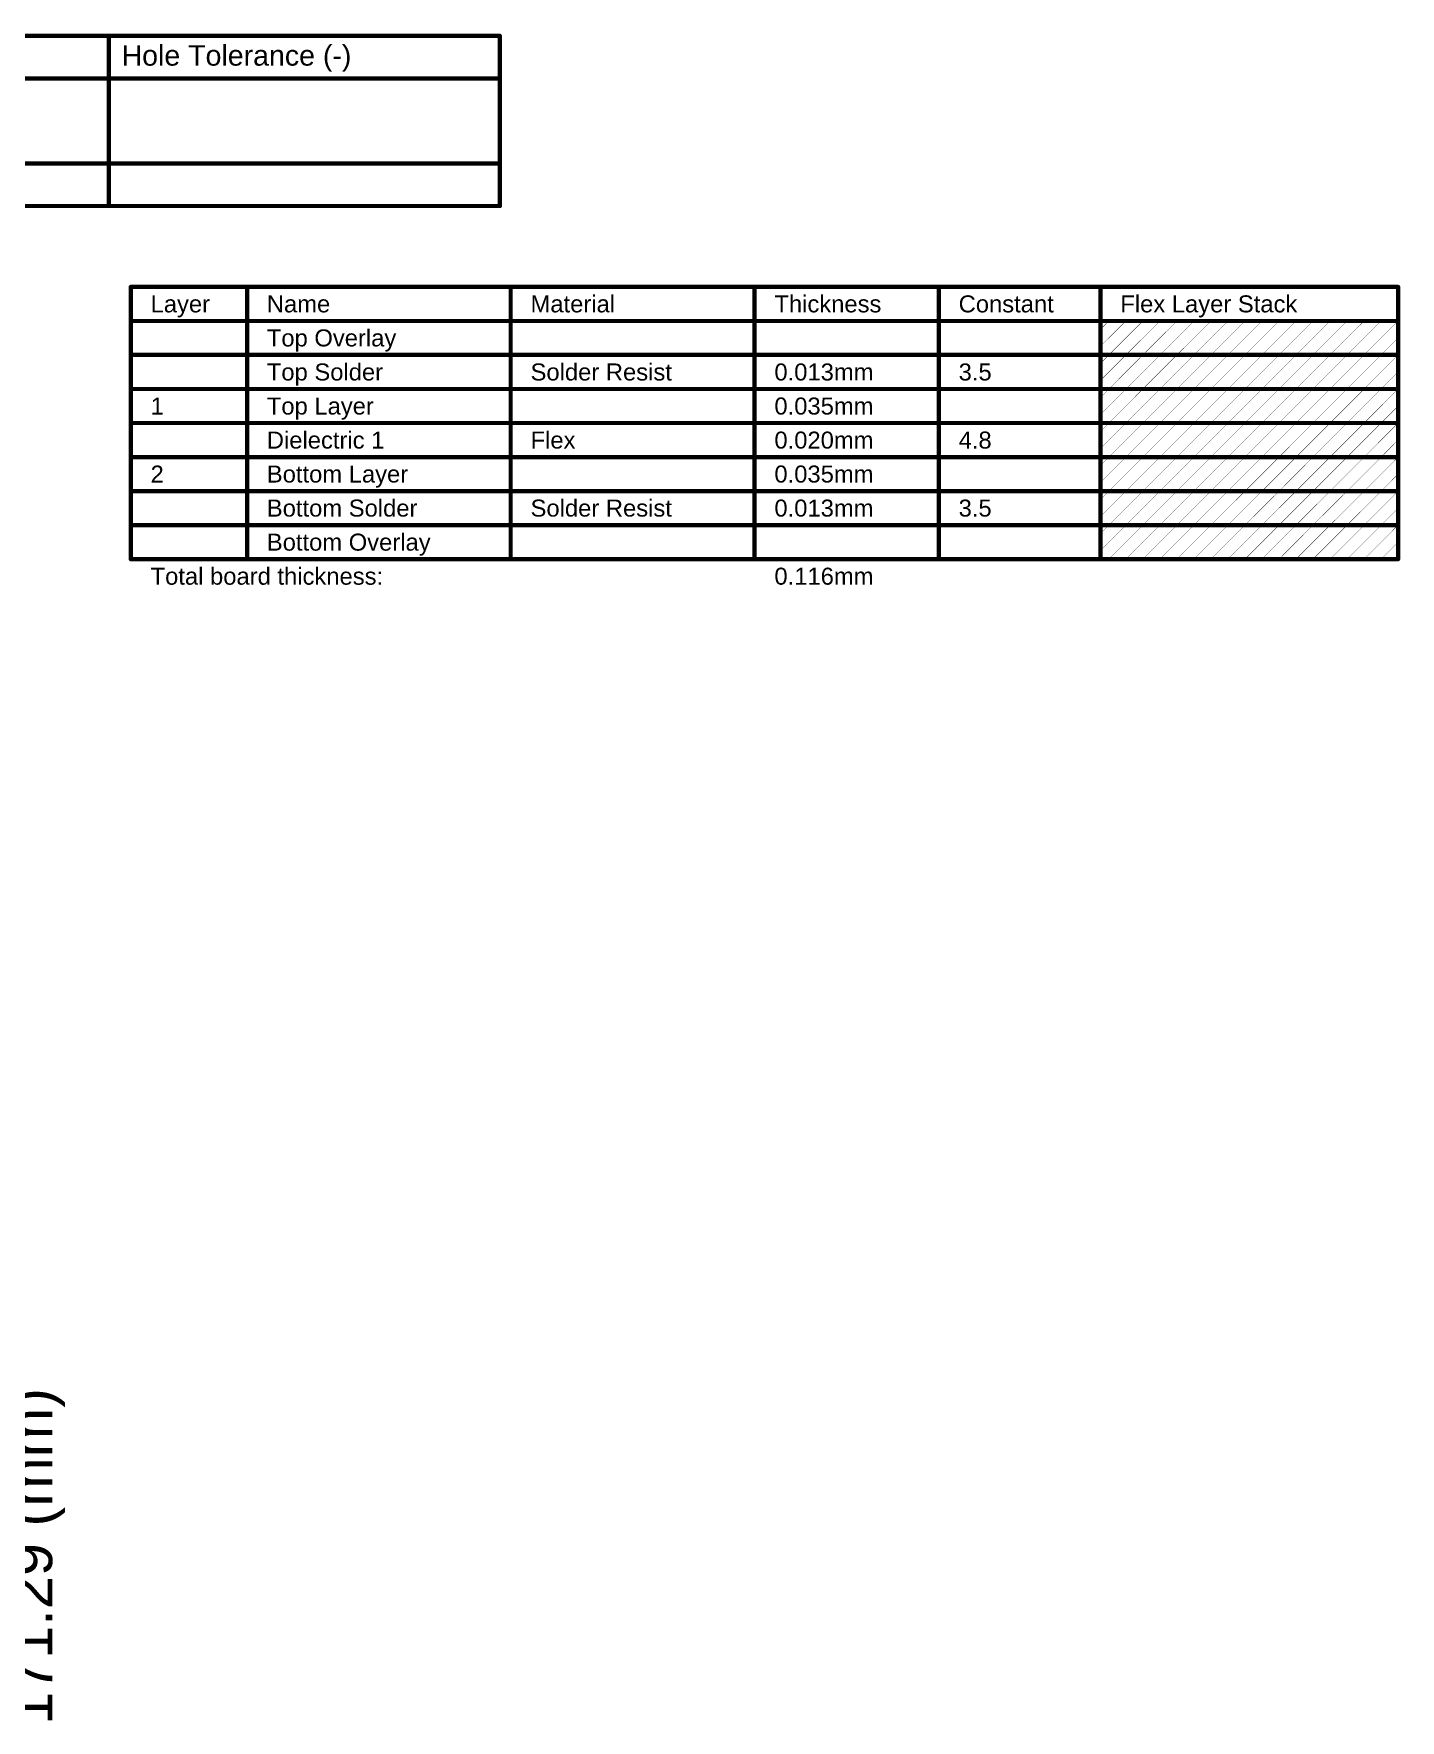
# Model space of a CAD drawing. Header units: inches. Extents: x -17 to 349, y -40 to 215.
# Drawn here: x 226.2 to 348.6, y 64.2 to 215.3 of the extents above; entities that cross this region are included whole.
import ezdxf

# ---------------------------------------------------------------- set-up
doc = ezdxf.new("R2010")
doc.units = ezdxf.units.IN
for name, color, linetype in [('Dimension', 6, 'Continuous'), ('Drill Drawing', 1, 'Continuous'), ('Fabrication', 76, 'Continuous')]:
    doc.layers.add(name, color=color, linetype=linetype)
doc.styles.add('Arial', font='', dxfattribs={"height": 0.2})
doc.styles.get('Arial').set_extended_font_data('Arial')

msp = doc.modelspace()

# ---------------------------------------------------------------- linework, layer by layer
at = {"layer": 'Drill Drawing', "const_width": 0.381}
for points in [[(-1.87, 215.09), (267.9, 215.09)], [(232.89, 199.85), (232.89, 215.09)], [(267.9, 199.85), (267.9, 215.09)], [(-1.87, 211.28), (267.9, 211.28)], [(-1.87, 203.66), (267.9, 203.66)], [(-1.87, 199.85), (267.9, 199.85)]]:
    msp.add_lwpolyline(points, dxfattribs=at)
at = {"layer": 'Drill Drawing', "const_width": 0.191}
for points in [[(232.79, 215.09, 1), (232.98, 215.09, 1)], [(267.81, 215.09, 1), (268, 215.09, 1)], [(267.81, 215.09, 1), (268, 215.09, 1)], [(267.81, 211.28, 1), (268, 211.28, 1)], [(267.81, 203.66, 1), (268, 203.66, 1)], [(232.79, 199.85, 1), (232.98, 199.85, 1)], [(267.81, 199.85, 1), (268, 199.85, 1)], [(267.81, 199.85, 1), (268, 199.85, 1)]]:
    msp.add_lwpolyline(points, format="xyb", close=True, dxfattribs=at)
at = {"layer": 'Fabrication'}
for points, const_width in [([(234.86, 192.6), (348.36, 192.6)], 0.381), ([(234.86, 168.22), (234.86, 192.6)], 0.381), ([(245.27, 168.22), (245.27, 192.6)], 0.381), ([(268.88, 168.22), (268.88, 192.6)], 0.381), ([(290.72, 168.22), (290.72, 192.6)], 0.381), ([(307.23, 168.22), (307.23, 192.6)], 0.381), ([(321.7, 168.22), (321.7, 192.6)], 0.381), ([(348.36, 168.22), (348.36, 192.6)], 0.381), ([(234.86, 189.55), (348.36, 189.55)], 0.381), ([(321.7, 187.28), (323.98, 189.55)], 0.0254), ([(321.7, 188.8), (322.46, 189.55)], 0.0254), ([(322.46, 186.51), (325.5, 189.55)], 0.0254), ([(323.98, 186.51), (327.03, 189.55)], 0.0254), ([(325.5, 186.51), (328.55, 189.55)], 0.0254), ([(327.03, 186.51), (330.08, 189.55)], 0.0254), ([(328.55, 186.51), (331.6, 189.55)], 0.0254), ([(330.08, 186.51), (333.12, 189.55)], 0.0254), ([(331.6, 186.51), (334.65, 189.55)], 0.0254), ([(333.12, 186.51), (336.17, 189.55)], 0.0254), ([(334.65, 186.51), (337.7, 189.55)], 0.0254), ([(336.17, 186.51), (339.22, 189.55)], 0.0254), ([(337.7, 186.51), (340.74, 189.55)], 0.0254), ([(339.22, 186.51), (342.27, 189.55)], 0.0254), ([(340.74, 186.51), (343.79, 189.55)], 0.0254), ([(342.27, 186.51), (345.32, 189.55)], 0.0254), ([(343.79, 186.51), (346.84, 189.55)], 0.0254), ([(345.32, 186.51), (348.36, 189.55)], 0.0254), ([(346.84, 186.51), (348.36, 188.03)], 0.0254), ([(234.86, 186.51), (245.27, 186.51)], 0.381), ([(245.27, 186.51), (268.88, 186.51)], 0.381), ([(268.88, 186.51), (290.72, 186.51)], 0.381), ([(290.72, 186.51), (307.23, 186.51)], 0.381), ([(307.23, 186.51), (321.7, 186.51)], 0.381), ([(321.7, 186.51), (348.36, 186.51)], 0.381), ([(321.7, 184.23), (323.98, 186.51)], 0.0254), ([(321.7, 185.75), (322.46, 186.51)], 0.0254), ([(322.46, 183.46), (325.5, 186.51)], 0.0254), ([(323.98, 183.46), (327.03, 186.51)], 0.0254), ([(325.5, 183.46), (328.55, 186.51)], 0.0254), ([(327.03, 183.46), (330.08, 186.51)], 0.0254), ([(328.55, 183.46), (331.6, 186.51)], 0.0254), ([(330.08, 183.46), (333.12, 186.51)], 0.0254), ([(331.6, 183.46), (334.65, 186.51)], 0.0254), ([(333.12, 183.46), (336.17, 186.51)], 0.0254), ([(334.65, 183.46), (337.7, 186.51)], 0.0254), ([(336.17, 183.46), (339.22, 186.51)], 0.0254), ([(337.7, 183.46), (340.74, 186.51)], 0.0254), ([(339.22, 183.46), (342.27, 186.51)], 0.0254), ([(340.74, 183.46), (343.79, 186.51)], 0.0254), ([(342.27, 183.46), (345.32, 186.51)], 0.0254), ([(343.79, 183.46), (346.84, 186.51)], 0.0254), ([(345.32, 183.46), (348.36, 186.51)], 0.0254), ([(346.84, 183.46), (348.36, 184.98)], 0.0254), ([(234.86, 183.46), (245.27, 183.46)], 0.381), ([(245.27, 183.46), (268.88, 183.46)], 0.381), ([(268.88, 183.46), (290.72, 183.46)], 0.381), ([(290.72, 183.46), (307.23, 183.46)], 0.381), ([(307.23, 183.46), (321.7, 183.46)], 0.381), ([(321.7, 183.46), (348.36, 183.46)], 0.381), ([(321.7, 181.18), (323.98, 183.46)], 0.0254), ([(321.7, 182.7), (322.46, 183.46)], 0.0254), ([(322.46, 180.41), (325.5, 183.46)], 0.0254), ([(323.98, 180.41), (327.03, 183.46)], 0.0254), ([(325.5, 180.41), (328.55, 183.46)], 0.0254), ([(327.03, 180.41), (330.08, 183.46)], 0.0254), ([(328.55, 180.41), (331.6, 183.46)], 0.0254), ([(330.08, 180.41), (333.12, 183.46)], 0.0254), ([(331.6, 180.41), (334.65, 183.46)], 0.0254), ([(333.12, 180.41), (336.17, 183.46)], 0.0254), ([(334.65, 180.41), (337.7, 183.46)], 0.0254), ([(336.17, 180.41), (339.22, 183.46)], 0.0254), ([(337.7, 180.41), (340.74, 183.46)], 0.0254), ([(339.22, 180.41), (342.27, 183.46)], 0.0254), ([(340.74, 180.41), (343.79, 183.46)], 0.0254), ([(342.27, 180.41), (345.32, 183.46)], 0.0254), ([(343.79, 180.41), (346.84, 183.46)], 0.0254), ([(345.32, 180.41), (348.36, 183.46)], 0.0254), ([(346.84, 180.41), (348.36, 181.93)], 0.0254), ([(234.86, 180.41), (245.27, 180.41)], 0.381), ([(245.27, 180.41), (268.88, 180.41)], 0.381), ([(268.88, 180.41), (290.72, 180.41)], 0.381), ([(290.72, 180.41), (307.23, 180.41)], 0.381), ([(307.23, 180.41), (321.7, 180.41)], 0.381), ([(321.7, 180.41), (348.36, 180.41)], 0.381), ([(321.7, 178.13), (323.98, 180.41)], 0.0254), ([(321.7, 179.66), (322.46, 180.41)], 0.0254), ([(322.46, 177.36), (325.5, 180.41)], 0.0254), ([(323.98, 177.36), (327.03, 180.41)], 0.0254), ([(325.5, 177.36), (328.55, 180.41)], 0.0254), ([(327.03, 177.36), (330.08, 180.41)], 0.0254), ([(328.55, 177.36), (331.6, 180.41)], 0.0254), ([(330.08, 177.36), (333.12, 180.41)], 0.0254), ([(331.6, 177.36), (334.65, 180.41)], 0.0254), ([(333.12, 177.36), (336.17, 180.41)], 0.0254), ([(334.65, 177.36), (337.7, 180.41)], 0.0254), ([(336.17, 177.36), (339.22, 180.41)], 0.0254), ([(337.7, 177.36), (340.74, 180.41)], 0.0254), ([(339.22, 177.36), (342.27, 180.41)], 0.0254), ([(340.74, 177.36), (343.79, 180.41)], 0.0254), ([(342.27, 177.36), (345.32, 180.41)], 0.0254), ([(343.79, 177.36), (346.84, 180.41)], 0.0254), ([(345.32, 177.36), (348.36, 180.41)], 0.0254), ([(346.84, 177.36), (348.36, 178.89)], 0.0254), ([(234.86, 177.36), (245.27, 177.36)], 0.381), ([(245.27, 177.36), (268.88, 177.36)], 0.381), ([(268.88, 177.36), (290.72, 177.36)], 0.381), ([(290.72, 177.36), (307.23, 177.36)], 0.381), ([(307.23, 177.36), (321.7, 177.36)], 0.381), ([(321.7, 177.36), (348.36, 177.36)], 0.381), ([(321.7, 175.08), (323.98, 177.36)], 0.0254), ([(321.7, 176.61), (322.46, 177.36)], 0.0254), ([(322.46, 174.31), (325.5, 177.36)], 0.0254), ([(323.98, 174.31), (327.03, 177.36)], 0.0254), ([(325.5, 174.31), (328.55, 177.36)], 0.0254), ([(327.03, 174.31), (330.08, 177.36)], 0.0254), ([(328.55, 174.31), (331.6, 177.36)], 0.0254), ([(330.08, 174.31), (333.12, 177.36)], 0.0254), ([(331.6, 174.31), (334.65, 177.36)], 0.0254), ([(333.12, 174.31), (336.17, 177.36)], 0.0254), ([(334.65, 174.31), (337.7, 177.36)], 0.0254), ([(336.17, 174.31), (339.22, 177.36)], 0.0254), ([(337.7, 174.31), (340.74, 177.36)], 0.0254), ([(339.22, 174.31), (342.27, 177.36)], 0.0254), ([(340.74, 174.31), (343.79, 177.36)], 0.0254), ([(342.27, 174.31), (345.32, 177.36)], 0.0254), ([(343.79, 174.31), (346.84, 177.36)], 0.0254), ([(345.32, 174.31), (348.36, 177.36)], 0.0254), ([(346.84, 174.31), (348.36, 175.84)], 0.0254), ([(234.86, 174.31), (245.27, 174.31)], 0.381), ([(245.27, 174.31), (268.88, 174.31)], 0.381), ([(268.88, 174.31), (290.72, 174.31)], 0.381), ([(290.72, 174.31), (307.23, 174.31)], 0.381), ([(307.23, 174.31), (321.7, 174.31)], 0.381), ([(321.7, 174.31), (348.36, 174.31)], 0.381), ([(321.7, 172.04), (323.98, 174.31)], 0.0254), ([(321.7, 173.56), (322.46, 174.31)], 0.0254), ([(322.46, 171.27), (325.5, 174.31)], 0.0254), ([(323.98, 171.27), (327.03, 174.31)], 0.0254), ([(325.5, 171.27), (328.55, 174.31)], 0.0254), ([(327.03, 171.27), (330.08, 174.31)], 0.0254), ([(328.55, 171.27), (331.6, 174.31)], 0.0254), ([(330.08, 171.27), (333.12, 174.31)], 0.0254), ([(331.6, 171.27), (334.65, 174.31)], 0.0254), ([(333.12, 171.27), (336.17, 174.31)], 0.0254), ([(334.65, 171.27), (337.7, 174.31)], 0.0254), ([(336.17, 171.27), (339.22, 174.31)], 0.0254), ([(337.7, 171.27), (340.74, 174.31)], 0.0254), ([(339.22, 171.27), (342.27, 174.31)], 0.0254), ([(340.74, 171.27), (343.79, 174.31)], 0.0254), ([(342.27, 171.27), (345.32, 174.31)], 0.0254), ([(343.79, 171.27), (346.84, 174.31)], 0.0254), ([(345.32, 171.27), (348.36, 174.31)], 0.0254), ([(346.84, 171.27), (348.36, 172.79)], 0.0254), ([(234.86, 171.27), (245.27, 171.27)], 0.381), ([(245.27, 171.27), (268.88, 171.27)], 0.381), ([(268.88, 171.27), (290.72, 171.27)], 0.381), ([(290.72, 171.27), (307.23, 171.27)], 0.381), ([(307.23, 171.27), (321.7, 171.27)], 0.381), ([(321.7, 171.27), (348.36, 171.27)], 0.381), ([(321.7, 168.99), (323.98, 171.27)], 0.0254), ([(321.7, 170.51), (322.46, 171.27)], 0.0254), ([(322.46, 168.22), (325.5, 171.27)], 0.0254), ([(323.98, 168.22), (327.03, 171.27)], 0.0254), ([(325.5, 168.22), (328.55, 171.27)], 0.0254), ([(327.03, 168.22), (330.08, 171.27)], 0.0254), ([(328.55, 168.22), (331.6, 171.27)], 0.0254), ([(330.08, 168.22), (333.12, 171.27)], 0.0254), ([(331.6, 168.22), (334.65, 171.27)], 0.0254), ([(333.12, 168.22), (336.17, 171.27)], 0.0254), ([(334.65, 168.22), (337.7, 171.27)], 0.0254), ([(336.17, 168.22), (339.22, 171.27)], 0.0254), ([(337.7, 168.22), (340.74, 171.27)], 0.0254), ([(339.22, 168.22), (342.27, 171.27)], 0.0254), ([(340.74, 168.22), (343.79, 171.27)], 0.0254), ([(342.27, 168.22), (345.32, 171.27)], 0.0254), ([(343.79, 168.22), (346.84, 171.27)], 0.0254), ([(345.32, 168.22), (348.36, 171.27)], 0.0254), ([(346.84, 168.22), (348.36, 169.74)], 0.0254), ([(234.86, 168.22), (245.27, 168.22)], 0.381), ([(245.27, 168.22), (268.88, 168.22)], 0.381), ([(268.88, 168.22), (290.72, 168.22)], 0.381), ([(290.72, 168.22), (307.23, 168.22)], 0.381), ([(307.23, 168.22), (321.7, 168.22)], 0.381), ([(321.7, 168.22), (348.36, 168.22)], 0.381)]:
    msp.add_lwpolyline(points, dxfattribs=dict(at, const_width=const_width))
for points, const_width in [([(234.76, 192.6, 1), (234.95, 192.6, 1)], 0.191), ([(234.76, 192.6, 1), (234.95, 192.6, 1)], 0.191), ([(245.17, 192.6, 1), (245.36, 192.6, 1)], 0.191), ([(268.79, 192.6, 1), (268.98, 192.6, 1)], 0.191), ([(290.63, 192.6, 1), (290.82, 192.6, 1)], 0.191), ([(307.13, 192.6, 1), (307.32, 192.6, 1)], 0.191), ([(321.61, 192.6, 1), (321.8, 192.6, 1)], 0.191), ([(348.27, 192.6, 1), (348.46, 192.6, 1)], 0.191), ([(348.27, 192.6, 1), (348.46, 192.6, 1)], 0.191), ([(234.76, 189.55, 1), (234.95, 189.55, 1)], 0.191), ([(322.45, 189.55, 1), (322.46, 189.55, 1)], 0.0127), ([(323.97, 189.55, 1), (323.99, 189.55, 1)], 0.0127), ([(325.5, 189.55, 1), (325.51, 189.55, 1)], 0.0127), ([(327.02, 189.55, 1), (327.03, 189.55, 1)], 0.0127), ([(328.54, 189.55, 1), (328.56, 189.55, 1)], 0.0127), ([(330.07, 189.55, 1), (330.08, 189.55, 1)], 0.0127), ([(331.59, 189.55, 1), (331.61, 189.55, 1)], 0.0127), ([(333.12, 189.55, 1), (333.13, 189.55, 1)], 0.0127), ([(334.64, 189.55, 1), (334.65, 189.55, 1)], 0.0127), ([(336.16, 189.55, 1), (336.18, 189.55, 1)], 0.0127), ([(337.69, 189.55, 1), (337.7, 189.55, 1)], 0.0127), ([(339.21, 189.55, 1), (339.23, 189.55, 1)], 0.0127), ([(340.74, 189.55, 1), (340.75, 189.55, 1)], 0.0127), ([(342.26, 189.55, 1), (342.27, 189.55, 1)], 0.0127), ([(343.78, 189.55, 1), (343.8, 189.55, 1)], 0.0127), ([(345.31, 189.55, 1), (345.32, 189.55, 1)], 0.0127), ([(346.83, 189.55, 1), (346.85, 189.55, 1)], 0.0127), ([(348.27, 189.55, 1), (348.46, 189.55, 1)], 0.191), ([(348.36, 189.55, 1), (348.37, 189.55, 1)], 0.0127), ([(321.69, 188.8, 1), (321.71, 188.8, 1)], 0.0127), ([(348.36, 188.03, 1), (348.37, 188.03, 1)], 0.0127), ([(234.76, 186.51, 1), (234.95, 186.51, 1)], 0.191), ([(245.17, 186.51, 1), (245.36, 186.51, 1)], 0.191), ([(245.17, 186.51, 1), (245.36, 186.51, 1)], 0.191), ([(268.79, 186.51, 1), (268.98, 186.51, 1)], 0.191), ([(268.79, 186.51, 1), (268.98, 186.51, 1)], 0.191), ([(290.63, 186.51, 1), (290.82, 186.51, 1)], 0.191), ([(290.63, 186.51, 1), (290.82, 186.51, 1)], 0.191), ([(307.13, 186.51, 1), (307.32, 186.51, 1)], 0.191), ([(307.13, 186.51, 1), (307.32, 186.51, 1)], 0.191), ([(321.61, 186.51, 1), (321.8, 186.51, 1)], 0.191), ([(321.61, 186.51, 1), (321.8, 186.51, 1)], 0.191), ([(321.69, 187.28, 1), (321.71, 187.28, 1)], 0.0127), ([(322.45, 186.51, 1), (322.46, 186.51, 1)], 0.0127), ([(322.45, 186.51, 1), (322.46, 186.51, 1)], 0.0127), ([(323.97, 186.51, 1), (323.99, 186.51, 1)], 0.0127), ([(323.97, 186.51, 1), (323.99, 186.51, 1)], 0.0127), ([(325.5, 186.51, 1), (325.51, 186.51, 1)], 0.0127), ([(325.5, 186.51, 1), (325.51, 186.51, 1)], 0.0127), ([(327.02, 186.51, 1), (327.03, 186.51, 1)], 0.0127), ([(327.02, 186.51, 1), (327.03, 186.51, 1)], 0.0127), ([(328.54, 186.51, 1), (328.56, 186.51, 1)], 0.0127), ([(328.54, 186.51, 1), (328.56, 186.51, 1)], 0.0127), ([(330.07, 186.51, 1), (330.08, 186.51, 1)], 0.0127), ([(330.07, 186.51, 1), (330.08, 186.51, 1)], 0.0127), ([(331.59, 186.51, 1), (331.61, 186.51, 1)], 0.0127), ([(331.59, 186.51, 1), (331.61, 186.51, 1)], 0.0127), ([(333.12, 186.51, 1), (333.13, 186.51, 1)], 0.0127), ([(333.12, 186.51, 1), (333.13, 186.51, 1)], 0.0127), ([(334.64, 186.51, 1), (334.65, 186.51, 1)], 0.0127), ([(334.64, 186.51, 1), (334.65, 186.51, 1)], 0.0127), ([(336.16, 186.51, 1), (336.18, 186.51, 1)], 0.0127), ([(336.16, 186.51, 1), (336.18, 186.51, 1)], 0.0127), ([(337.69, 186.51, 1), (337.7, 186.51, 1)], 0.0127), ([(337.69, 186.51, 1), (337.7, 186.51, 1)], 0.0127), ([(339.21, 186.51, 1), (339.23, 186.51, 1)], 0.0127), ([(339.21, 186.51, 1), (339.23, 186.51, 1)], 0.0127), ([(340.74, 186.51, 1), (340.75, 186.51, 1)], 0.0127), ([(340.74, 186.51, 1), (340.75, 186.51, 1)], 0.0127), ([(342.26, 186.51, 1), (342.27, 186.51, 1)], 0.0127), ([(342.26, 186.51, 1), (342.27, 186.51, 1)], 0.0127), ([(343.78, 186.51, 1), (343.8, 186.51, 1)], 0.0127), ([(343.78, 186.51, 1), (343.8, 186.51, 1)], 0.0127), ([(345.31, 186.51, 1), (345.32, 186.51, 1)], 0.0127), ([(345.31, 186.51, 1), (345.32, 186.51, 1)], 0.0127), ([(346.83, 186.51, 1), (346.85, 186.51, 1)], 0.0127), ([(346.83, 186.51, 1), (346.85, 186.51, 1)], 0.0127), ([(348.27, 186.51, 1), (348.46, 186.51, 1)], 0.191), ([(348.36, 186.51, 1), (348.37, 186.51, 1)], 0.0127), ([(321.69, 185.75, 1), (321.71, 185.75, 1)], 0.0127), ([(348.36, 184.98, 1), (348.37, 184.98, 1)], 0.0127), ([(234.76, 183.46, 1), (234.95, 183.46, 1)], 0.191), ([(245.17, 183.46, 1), (245.36, 183.46, 1)], 0.191), ([(245.17, 183.46, 1), (245.36, 183.46, 1)], 0.191), ([(268.79, 183.46, 1), (268.98, 183.46, 1)], 0.191), ([(268.79, 183.46, 1), (268.98, 183.46, 1)], 0.191), ([(290.63, 183.46, 1), (290.82, 183.46, 1)], 0.191), ([(290.63, 183.46, 1), (290.82, 183.46, 1)], 0.191), ([(307.13, 183.46, 1), (307.32, 183.46, 1)], 0.191), ([(307.13, 183.46, 1), (307.32, 183.46, 1)], 0.191), ([(321.61, 183.46, 1), (321.8, 183.46, 1)], 0.191), ([(321.61, 183.46, 1), (321.8, 183.46, 1)], 0.191), ([(321.69, 184.23, 1), (321.71, 184.23, 1)], 0.0127), ([(322.45, 183.46, 1), (322.46, 183.46, 1)], 0.0127), ([(322.45, 183.46, 1), (322.46, 183.46, 1)], 0.0127), ([(323.97, 183.46, 1), (323.99, 183.46, 1)], 0.0127), ([(323.97, 183.46, 1), (323.99, 183.46, 1)], 0.0127), ([(325.5, 183.46, 1), (325.51, 183.46, 1)], 0.0127), ([(325.5, 183.46, 1), (325.51, 183.46, 1)], 0.0127), ([(327.02, 183.46, 1), (327.03, 183.46, 1)], 0.0127), ([(327.02, 183.46, 1), (327.03, 183.46, 1)], 0.0127), ([(328.54, 183.46, 1), (328.56, 183.46, 1)], 0.0127), ([(328.54, 183.46, 1), (328.56, 183.46, 1)], 0.0127), ([(330.07, 183.46, 1), (330.08, 183.46, 1)], 0.0127), ([(330.07, 183.46, 1), (330.08, 183.46, 1)], 0.0127), ([(331.59, 183.46, 1), (331.61, 183.46, 1)], 0.0127), ([(331.59, 183.46, 1), (331.61, 183.46, 1)], 0.0127), ([(333.12, 183.46, 1), (333.13, 183.46, 1)], 0.0127), ([(333.12, 183.46, 1), (333.13, 183.46, 1)], 0.0127), ([(334.64, 183.46, 1), (334.65, 183.46, 1)], 0.0127), ([(334.64, 183.46, 1), (334.65, 183.46, 1)], 0.0127), ([(336.16, 183.46, 1), (336.18, 183.46, 1)], 0.0127), ([(336.16, 183.46, 1), (336.18, 183.46, 1)], 0.0127), ([(337.69, 183.46, 1), (337.7, 183.46, 1)], 0.0127), ([(337.69, 183.46, 1), (337.7, 183.46, 1)], 0.0127), ([(339.21, 183.46, 1), (339.23, 183.46, 1)], 0.0127), ([(339.21, 183.46, 1), (339.23, 183.46, 1)], 0.0127), ([(340.74, 183.46, 1), (340.75, 183.46, 1)], 0.0127), ([(340.74, 183.46, 1), (340.75, 183.46, 1)], 0.0127), ([(342.26, 183.46, 1), (342.27, 183.46, 1)], 0.0127), ([(342.26, 183.46, 1), (342.27, 183.46, 1)], 0.0127), ([(343.78, 183.46, 1), (343.8, 183.46, 1)], 0.0127), ([(343.78, 183.46, 1), (343.8, 183.46, 1)], 0.0127), ([(345.31, 183.46, 1), (345.32, 183.46, 1)], 0.0127), ([(345.31, 183.46, 1), (345.32, 183.46, 1)], 0.0127), ([(346.83, 183.46, 1), (346.85, 183.46, 1)], 0.0127), ([(346.83, 183.46, 1), (346.85, 183.46, 1)], 0.0127), ([(348.27, 183.46, 1), (348.46, 183.46, 1)], 0.191), ([(348.36, 183.46, 1), (348.37, 183.46, 1)], 0.0127), ([(321.69, 182.7, 1), (321.71, 182.7, 1)], 0.0127), ([(348.36, 181.93, 1), (348.37, 181.93, 1)], 0.0127), ([(234.76, 180.41, 1), (234.95, 180.41, 1)], 0.191), ([(245.17, 180.41, 1), (245.36, 180.41, 1)], 0.191), ([(245.17, 180.41, 1), (245.36, 180.41, 1)], 0.191), ([(268.79, 180.41, 1), (268.98, 180.41, 1)], 0.191), ([(268.79, 180.41, 1), (268.98, 180.41, 1)], 0.191), ([(290.63, 180.41, 1), (290.82, 180.41, 1)], 0.191), ([(290.63, 180.41, 1), (290.82, 180.41, 1)], 0.191), ([(307.13, 180.41, 1), (307.32, 180.41, 1)], 0.191), ([(307.13, 180.41, 1), (307.32, 180.41, 1)], 0.191), ([(321.61, 180.41, 1), (321.8, 180.41, 1)], 0.191), ([(321.61, 180.41, 1), (321.8, 180.41, 1)], 0.191), ([(321.69, 181.18, 1), (321.71, 181.18, 1)], 0.0127), ([(322.45, 180.41, 1), (322.46, 180.41, 1)], 0.0127), ([(322.45, 180.41, 1), (322.46, 180.41, 1)], 0.0127), ([(323.97, 180.41, 1), (323.99, 180.41, 1)], 0.0127), ([(323.97, 180.41, 1), (323.99, 180.41, 1)], 0.0127), ([(325.5, 180.41, 1), (325.51, 180.41, 1)], 0.0127), ([(325.5, 180.41, 1), (325.51, 180.41, 1)], 0.0127), ([(327.02, 180.41, 1), (327.03, 180.41, 1)], 0.0127), ([(327.02, 180.41, 1), (327.03, 180.41, 1)], 0.0127), ([(328.54, 180.41, 1), (328.56, 180.41, 1)], 0.0127), ([(328.54, 180.41, 1), (328.56, 180.41, 1)], 0.0127), ([(330.07, 180.41, 1), (330.08, 180.41, 1)], 0.0127), ([(330.07, 180.41, 1), (330.08, 180.41, 1)], 0.0127), ([(331.59, 180.41, 1), (331.61, 180.41, 1)], 0.0127), ([(331.59, 180.41, 1), (331.61, 180.41, 1)], 0.0127), ([(333.12, 180.41, 1), (333.13, 180.41, 1)], 0.0127), ([(333.12, 180.41, 1), (333.13, 180.41, 1)], 0.0127), ([(334.64, 180.41, 1), (334.65, 180.41, 1)], 0.0127), ([(334.64, 180.41, 1), (334.65, 180.41, 1)], 0.0127), ([(336.16, 180.41, 1), (336.18, 180.41, 1)], 0.0127), ([(336.16, 180.41, 1), (336.18, 180.41, 1)], 0.0127), ([(337.69, 180.41, 1), (337.7, 180.41, 1)], 0.0127), ([(337.69, 180.41, 1), (337.7, 180.41, 1)], 0.0127), ([(339.21, 180.41, 1), (339.23, 180.41, 1)], 0.0127), ([(339.21, 180.41, 1), (339.23, 180.41, 1)], 0.0127), ([(340.74, 180.41, 1), (340.75, 180.41, 1)], 0.0127), ([(340.74, 180.41, 1), (340.75, 180.41, 1)], 0.0127), ([(342.26, 180.41, 1), (342.27, 180.41, 1)], 0.0127), ([(342.26, 180.41, 1), (342.27, 180.41, 1)], 0.0127), ([(343.78, 180.41, 1), (343.8, 180.41, 1)], 0.0127), ([(343.78, 180.41, 1), (343.8, 180.41, 1)], 0.0127), ([(345.31, 180.41, 1), (345.32, 180.41, 1)], 0.0127), ([(345.31, 180.41, 1), (345.32, 180.41, 1)], 0.0127), ([(346.83, 180.41, 1), (346.85, 180.41, 1)], 0.0127), ([(346.83, 180.41, 1), (346.85, 180.41, 1)], 0.0127), ([(348.27, 180.41, 1), (348.46, 180.41, 1)], 0.191), ([(348.36, 180.41, 1), (348.37, 180.41, 1)], 0.0127), ([(321.69, 179.66, 1), (321.71, 179.66, 1)], 0.0127), ([(348.36, 178.89, 1), (348.37, 178.89, 1)], 0.0127), ([(234.76, 177.36, 1), (234.95, 177.36, 1)], 0.191), ([(245.17, 177.36, 1), (245.36, 177.36, 1)], 0.191), ([(245.17, 177.36, 1), (245.36, 177.36, 1)], 0.191), ([(268.79, 177.36, 1), (268.98, 177.36, 1)], 0.191), ([(268.79, 177.36, 1), (268.98, 177.36, 1)], 0.191), ([(290.63, 177.36, 1), (290.82, 177.36, 1)], 0.191), ([(290.63, 177.36, 1), (290.82, 177.36, 1)], 0.191), ([(307.13, 177.36, 1), (307.32, 177.36, 1)], 0.191), ([(307.13, 177.36, 1), (307.32, 177.36, 1)], 0.191), ([(321.61, 177.36, 1), (321.8, 177.36, 1)], 0.191), ([(321.61, 177.36, 1), (321.8, 177.36, 1)], 0.191), ([(321.69, 178.13, 1), (321.71, 178.13, 1)], 0.0127), ([(322.45, 177.36, 1), (322.46, 177.36, 1)], 0.0127), ([(322.45, 177.36, 1), (322.46, 177.36, 1)], 0.0127), ([(323.97, 177.36, 1), (323.99, 177.36, 1)], 0.0127), ([(323.97, 177.36, 1), (323.99, 177.36, 1)], 0.0127), ([(325.5, 177.36, 1), (325.51, 177.36, 1)], 0.0127), ([(325.5, 177.36, 1), (325.51, 177.36, 1)], 0.0127), ([(327.02, 177.36, 1), (327.03, 177.36, 1)], 0.0127), ([(327.02, 177.36, 1), (327.03, 177.36, 1)], 0.0127), ([(328.54, 177.36, 1), (328.56, 177.36, 1)], 0.0127), ([(328.54, 177.36, 1), (328.56, 177.36, 1)], 0.0127), ([(330.07, 177.36, 1), (330.08, 177.36, 1)], 0.0127), ([(330.07, 177.36, 1), (330.08, 177.36, 1)], 0.0127), ([(331.59, 177.36, 1), (331.61, 177.36, 1)], 0.0127), ([(331.59, 177.36, 1), (331.61, 177.36, 1)], 0.0127), ([(333.12, 177.36, 1), (333.13, 177.36, 1)], 0.0127), ([(333.12, 177.36, 1), (333.13, 177.36, 1)], 0.0127), ([(334.64, 177.36, 1), (334.65, 177.36, 1)], 0.0127), ([(334.64, 177.36, 1), (334.65, 177.36, 1)], 0.0127), ([(336.16, 177.36, 1), (336.18, 177.36, 1)], 0.0127), ([(336.16, 177.36, 1), (336.18, 177.36, 1)], 0.0127), ([(337.69, 177.36, 1), (337.7, 177.36, 1)], 0.0127), ([(337.69, 177.36, 1), (337.7, 177.36, 1)], 0.0127), ([(339.21, 177.36, 1), (339.23, 177.36, 1)], 0.0127), ([(339.21, 177.36, 1), (339.23, 177.36, 1)], 0.0127), ([(340.74, 177.36, 1), (340.75, 177.36, 1)], 0.0127), ([(340.74, 177.36, 1), (340.75, 177.36, 1)], 0.0127), ([(342.26, 177.36, 1), (342.27, 177.36, 1)], 0.0127), ([(342.26, 177.36, 1), (342.27, 177.36, 1)], 0.0127), ([(343.78, 177.36, 1), (343.8, 177.36, 1)], 0.0127), ([(343.78, 177.36, 1), (343.8, 177.36, 1)], 0.0127), ([(345.31, 177.36, 1), (345.32, 177.36, 1)], 0.0127), ([(345.31, 177.36, 1), (345.32, 177.36, 1)], 0.0127), ([(346.83, 177.36, 1), (346.85, 177.36, 1)], 0.0127), ([(346.83, 177.36, 1), (346.85, 177.36, 1)], 0.0127), ([(348.27, 177.36, 1), (348.46, 177.36, 1)], 0.191), ([(348.36, 177.36, 1), (348.37, 177.36, 1)], 0.0127), ([(321.69, 176.61, 1), (321.71, 176.61, 1)], 0.0127), ([(348.36, 175.84, 1), (348.37, 175.84, 1)], 0.0127), ([(234.76, 174.31, 1), (234.95, 174.31, 1)], 0.191), ([(245.17, 174.31, 1), (245.36, 174.31, 1)], 0.191), ([(245.17, 174.31, 1), (245.36, 174.31, 1)], 0.191), ([(268.79, 174.31, 1), (268.98, 174.31, 1)], 0.191), ([(268.79, 174.31, 1), (268.98, 174.31, 1)], 0.191), ([(290.63, 174.31, 1), (290.82, 174.31, 1)], 0.191), ([(290.63, 174.31, 1), (290.82, 174.31, 1)], 0.191), ([(307.13, 174.31, 1), (307.32, 174.31, 1)], 0.191), ([(307.13, 174.31, 1), (307.32, 174.31, 1)], 0.191), ([(321.61, 174.31, 1), (321.8, 174.31, 1)], 0.191), ([(321.61, 174.31, 1), (321.8, 174.31, 1)], 0.191), ([(321.69, 175.08, 1), (321.71, 175.08, 1)], 0.0127), ([(322.45, 174.31, 1), (322.46, 174.31, 1)], 0.0127), ([(322.45, 174.31, 1), (322.46, 174.31, 1)], 0.0127), ([(323.97, 174.31, 1), (323.99, 174.31, 1)], 0.0127), ([(323.97, 174.31, 1), (323.99, 174.31, 1)], 0.0127), ([(325.5, 174.31, 1), (325.51, 174.31, 1)], 0.0127), ([(325.5, 174.31, 1), (325.51, 174.31, 1)], 0.0127), ([(327.02, 174.31, 1), (327.03, 174.31, 1)], 0.0127), ([(327.02, 174.31, 1), (327.03, 174.31, 1)], 0.0127), ([(328.54, 174.31, 1), (328.56, 174.31, 1)], 0.0127), ([(328.54, 174.31, 1), (328.56, 174.31, 1)], 0.0127), ([(330.07, 174.31, 1), (330.08, 174.31, 1)], 0.0127), ([(330.07, 174.31, 1), (330.08, 174.31, 1)], 0.0127), ([(331.59, 174.31, 1), (331.61, 174.31, 1)], 0.0127), ([(331.59, 174.31, 1), (331.61, 174.31, 1)], 0.0127), ([(333.12, 174.31, 1), (333.13, 174.31, 1)], 0.0127), ([(333.12, 174.31, 1), (333.13, 174.31, 1)], 0.0127), ([(334.64, 174.31, 1), (334.65, 174.31, 1)], 0.0127), ([(334.64, 174.31, 1), (334.65, 174.31, 1)], 0.0127), ([(336.16, 174.31, 1), (336.18, 174.31, 1)], 0.0127), ([(336.16, 174.31, 1), (336.18, 174.31, 1)], 0.0127), ([(337.69, 174.31, 1), (337.7, 174.31, 1)], 0.0127), ([(337.69, 174.31, 1), (337.7, 174.31, 1)], 0.0127), ([(339.21, 174.31, 1), (339.23, 174.31, 1)], 0.0127), ([(339.21, 174.31, 1), (339.23, 174.31, 1)], 0.0127), ([(340.74, 174.31, 1), (340.75, 174.31, 1)], 0.0127), ([(340.74, 174.31, 1), (340.75, 174.31, 1)], 0.0127), ([(342.26, 174.31, 1), (342.27, 174.31, 1)], 0.0127), ([(342.26, 174.31, 1), (342.27, 174.31, 1)], 0.0127), ([(343.78, 174.31, 1), (343.8, 174.31, 1)], 0.0127), ([(343.78, 174.31, 1), (343.8, 174.31, 1)], 0.0127), ([(345.31, 174.31, 1), (345.32, 174.31, 1)], 0.0127), ([(345.31, 174.31, 1), (345.32, 174.31, 1)], 0.0127), ([(346.83, 174.31, 1), (346.85, 174.31, 1)], 0.0127), ([(346.83, 174.31, 1), (346.85, 174.31, 1)], 0.0127), ([(348.27, 174.31, 1), (348.46, 174.31, 1)], 0.191), ([(348.36, 174.31, 1), (348.37, 174.31, 1)], 0.0127), ([(321.69, 173.56, 1), (321.71, 173.56, 1)], 0.0127), ([(348.36, 172.79, 1), (348.37, 172.79, 1)], 0.0127), ([(234.76, 171.27, 1), (234.95, 171.27, 1)], 0.191), ([(245.17, 171.27, 1), (245.36, 171.27, 1)], 0.191), ([(245.17, 171.27, 1), (245.36, 171.27, 1)], 0.191), ([(268.79, 171.27, 1), (268.98, 171.27, 1)], 0.191), ([(268.79, 171.27, 1), (268.98, 171.27, 1)], 0.191), ([(290.63, 171.27, 1), (290.82, 171.27, 1)], 0.191), ([(290.63, 171.27, 1), (290.82, 171.27, 1)], 0.191), ([(307.13, 171.27, 1), (307.32, 171.27, 1)], 0.191), ([(307.13, 171.27, 1), (307.32, 171.27, 1)], 0.191), ([(321.61, 171.27, 1), (321.8, 171.27, 1)], 0.191), ([(321.61, 171.27, 1), (321.8, 171.27, 1)], 0.191), ([(321.69, 172.04, 1), (321.71, 172.04, 1)], 0.0127), ([(322.45, 171.27, 1), (322.46, 171.27, 1)], 0.0127), ([(322.45, 171.27, 1), (322.46, 171.27, 1)], 0.0127), ([(323.97, 171.27, 1), (323.99, 171.27, 1)], 0.0127), ([(323.97, 171.27, 1), (323.99, 171.27, 1)], 0.0127), ([(325.5, 171.27, 1), (325.51, 171.27, 1)], 0.0127), ([(325.5, 171.27, 1), (325.51, 171.27, 1)], 0.0127), ([(327.02, 171.27, 1), (327.03, 171.27, 1)], 0.0127), ([(327.02, 171.27, 1), (327.03, 171.27, 1)], 0.0127), ([(328.54, 171.27, 1), (328.56, 171.27, 1)], 0.0127), ([(328.54, 171.27, 1), (328.56, 171.27, 1)], 0.0127), ([(330.07, 171.27, 1), (330.08, 171.27, 1)], 0.0127), ([(330.07, 171.27, 1), (330.08, 171.27, 1)], 0.0127), ([(331.59, 171.27, 1), (331.61, 171.27, 1)], 0.0127), ([(331.59, 171.27, 1), (331.61, 171.27, 1)], 0.0127), ([(333.12, 171.27, 1), (333.13, 171.27, 1)], 0.0127), ([(333.12, 171.27, 1), (333.13, 171.27, 1)], 0.0127), ([(334.64, 171.27, 1), (334.65, 171.27, 1)], 0.0127), ([(334.64, 171.27, 1), (334.65, 171.27, 1)], 0.0127), ([(336.16, 171.27, 1), (336.18, 171.27, 1)], 0.0127), ([(336.16, 171.27, 1), (336.18, 171.27, 1)], 0.0127), ([(337.69, 171.27, 1), (337.7, 171.27, 1)], 0.0127), ([(337.69, 171.27, 1), (337.7, 171.27, 1)], 0.0127), ([(339.21, 171.27, 1), (339.23, 171.27, 1)], 0.0127), ([(339.21, 171.27, 1), (339.23, 171.27, 1)], 0.0127), ([(340.74, 171.27, 1), (340.75, 171.27, 1)], 0.0127), ([(340.74, 171.27, 1), (340.75, 171.27, 1)], 0.0127), ([(342.26, 171.27, 1), (342.27, 171.27, 1)], 0.0127), ([(342.26, 171.27, 1), (342.27, 171.27, 1)], 0.0127), ([(343.78, 171.27, 1), (343.8, 171.27, 1)], 0.0127), ([(343.78, 171.27, 1), (343.8, 171.27, 1)], 0.0127), ([(345.31, 171.27, 1), (345.32, 171.27, 1)], 0.0127), ([(345.31, 171.27, 1), (345.32, 171.27, 1)], 0.0127), ([(346.83, 171.27, 1), (346.85, 171.27, 1)], 0.0127), ([(346.83, 171.27, 1), (346.85, 171.27, 1)], 0.0127), ([(348.27, 171.27, 1), (348.46, 171.27, 1)], 0.191), ([(348.36, 171.27, 1), (348.37, 171.27, 1)], 0.0127), ([(321.69, 170.51, 1), (321.71, 170.51, 1)], 0.0127), ([(348.36, 169.74, 1), (348.37, 169.74, 1)], 0.0127), ([(234.76, 168.22, 1), (234.95, 168.22, 1)], 0.191), ([(234.76, 168.22, 1), (234.95, 168.22, 1)], 0.191), ([(245.17, 168.22, 1), (245.36, 168.22, 1)], 0.191), ([(245.17, 168.22, 1), (245.36, 168.22, 1)], 0.191), ([(245.17, 168.22, 1), (245.36, 168.22, 1)], 0.191), ([(268.79, 168.22, 1), (268.98, 168.22, 1)], 0.191), ([(268.79, 168.22, 1), (268.98, 168.22, 1)], 0.191), ([(268.79, 168.22, 1), (268.98, 168.22, 1)], 0.191), ([(290.63, 168.22, 1), (290.82, 168.22, 1)], 0.191), ([(290.63, 168.22, 1), (290.82, 168.22, 1)], 0.191), ([(290.63, 168.22, 1), (290.82, 168.22, 1)], 0.191), ([(307.13, 168.22, 1), (307.32, 168.22, 1)], 0.191), ([(307.13, 168.22, 1), (307.32, 168.22, 1)], 0.191), ([(307.13, 168.22, 1), (307.32, 168.22, 1)], 0.191), ([(321.61, 168.22, 1), (321.8, 168.22, 1)], 0.191), ([(321.61, 168.22, 1), (321.8, 168.22, 1)], 0.191), ([(321.61, 168.22, 1), (321.8, 168.22, 1)], 0.191), ([(321.69, 168.99, 1), (321.71, 168.99, 1)], 0.0127), ([(322.45, 168.22, 1), (322.46, 168.22, 1)], 0.0127), ([(323.97, 168.22, 1), (323.99, 168.22, 1)], 0.0127), ([(325.5, 168.22, 1), (325.51, 168.22, 1)], 0.0127), ([(327.02, 168.22, 1), (327.03, 168.22, 1)], 0.0127), ([(328.54, 168.22, 1), (328.56, 168.22, 1)], 0.0127), ([(330.07, 168.22, 1), (330.08, 168.22, 1)], 0.0127), ([(331.59, 168.22, 1), (331.61, 168.22, 1)], 0.0127), ([(333.12, 168.22, 1), (333.13, 168.22, 1)], 0.0127), ([(334.64, 168.22, 1), (334.65, 168.22, 1)], 0.0127), ([(336.16, 168.22, 1), (336.18, 168.22, 1)], 0.0127), ([(337.69, 168.22, 1), (337.7, 168.22, 1)], 0.0127), ([(339.21, 168.22, 1), (339.23, 168.22, 1)], 0.0127), ([(340.74, 168.22, 1), (340.75, 168.22, 1)], 0.0127), ([(342.26, 168.22, 1), (342.27, 168.22, 1)], 0.0127), ([(343.78, 168.22, 1), (343.8, 168.22, 1)], 0.0127), ([(345.31, 168.22, 1), (345.32, 168.22, 1)], 0.0127), ([(346.83, 168.22, 1), (346.85, 168.22, 1)], 0.0127), ([(348.27, 168.22, 1), (348.46, 168.22, 1)], 0.191), ([(348.27, 168.22, 1), (348.46, 168.22, 1)], 0.191)]:
    msp.add_lwpolyline(points, format="xyb", close=True, dxfattribs=dict(at, const_width=const_width))

# ---------------------------------------------------------------- texts
at = {"layer": 'Dimension', "style": 'Arial'}
msp.add_text('171.29 (mm)', height=3.81, rotation=90, dxfattribs=at).set_placement((227.82, 63.81))
at = {"layer": 'Drill Drawing', "style": 'Arial'}
msp.add_text('Hole Tolerance (-)', height=1.8288, dxfattribs=at).set_placement((234.03, 212.42))
at = {"layer": 'Fabrication', "style": 'Arial'}
for s, height, p in [('Material', 1.524, (270.66, 190.32)), ('Thickness', 1.524, (292.5, 190.32)), ('Constant', 1.524, (309, 190.32)), ('Flex Layer Stack', 1.524, (323.48, 190.32)), ('Layer', 1.524, (236.63, 190.32)), ('Name', 1.524, (247.04, 190.32)), ('Top Overlay', 1.524, (247.04, 187.27)), ('Top Solder', 1.524, (247.04, 184.22)), ('Solder Resist', 1.524, (270.66, 184.22)), ('0.013mm', 1.524, (292.5, 184.22)), ('3.5', 1.524, (309, 184.22)), ('1', 1.52, (236.63, 181.17)), ('Top Layer', 1.524, (247.04, 181.17)), ('0.035mm', 1.524, (292.5, 181.17)), ('Dielectric 1', 1.524, (247.04, 178.12)), ('Flex', 1.524, (270.66, 178.12)), ('0.020mm', 1.524, (292.5, 178.12)), ('4.8', 1.524, (309, 178.12)), ('2', 1.52, (236.63, 175.08)), ('Bottom Layer', 1.524, (247.04, 175.08)), ('0.035mm', 1.524, (292.5, 175.08)), ('Bottom Solder', 1.524, (247.04, 172.03)), ('Solder Resist', 1.524, (270.66, 172.03)), ('0.013mm', 1.524, (292.5, 172.03)), ('3.5', 1.524, (309, 172.03)), ('Bottom Overlay', 1.524, (247.04, 168.98)), ('Total board thickness:', 1.524, (236.63, 165.93)), ('0.116mm', 1.524, (292.5, 165.93))]:
    msp.add_text(s, height=height, dxfattribs=at).set_placement(p)

doc.saveas('drawing.dxf')
